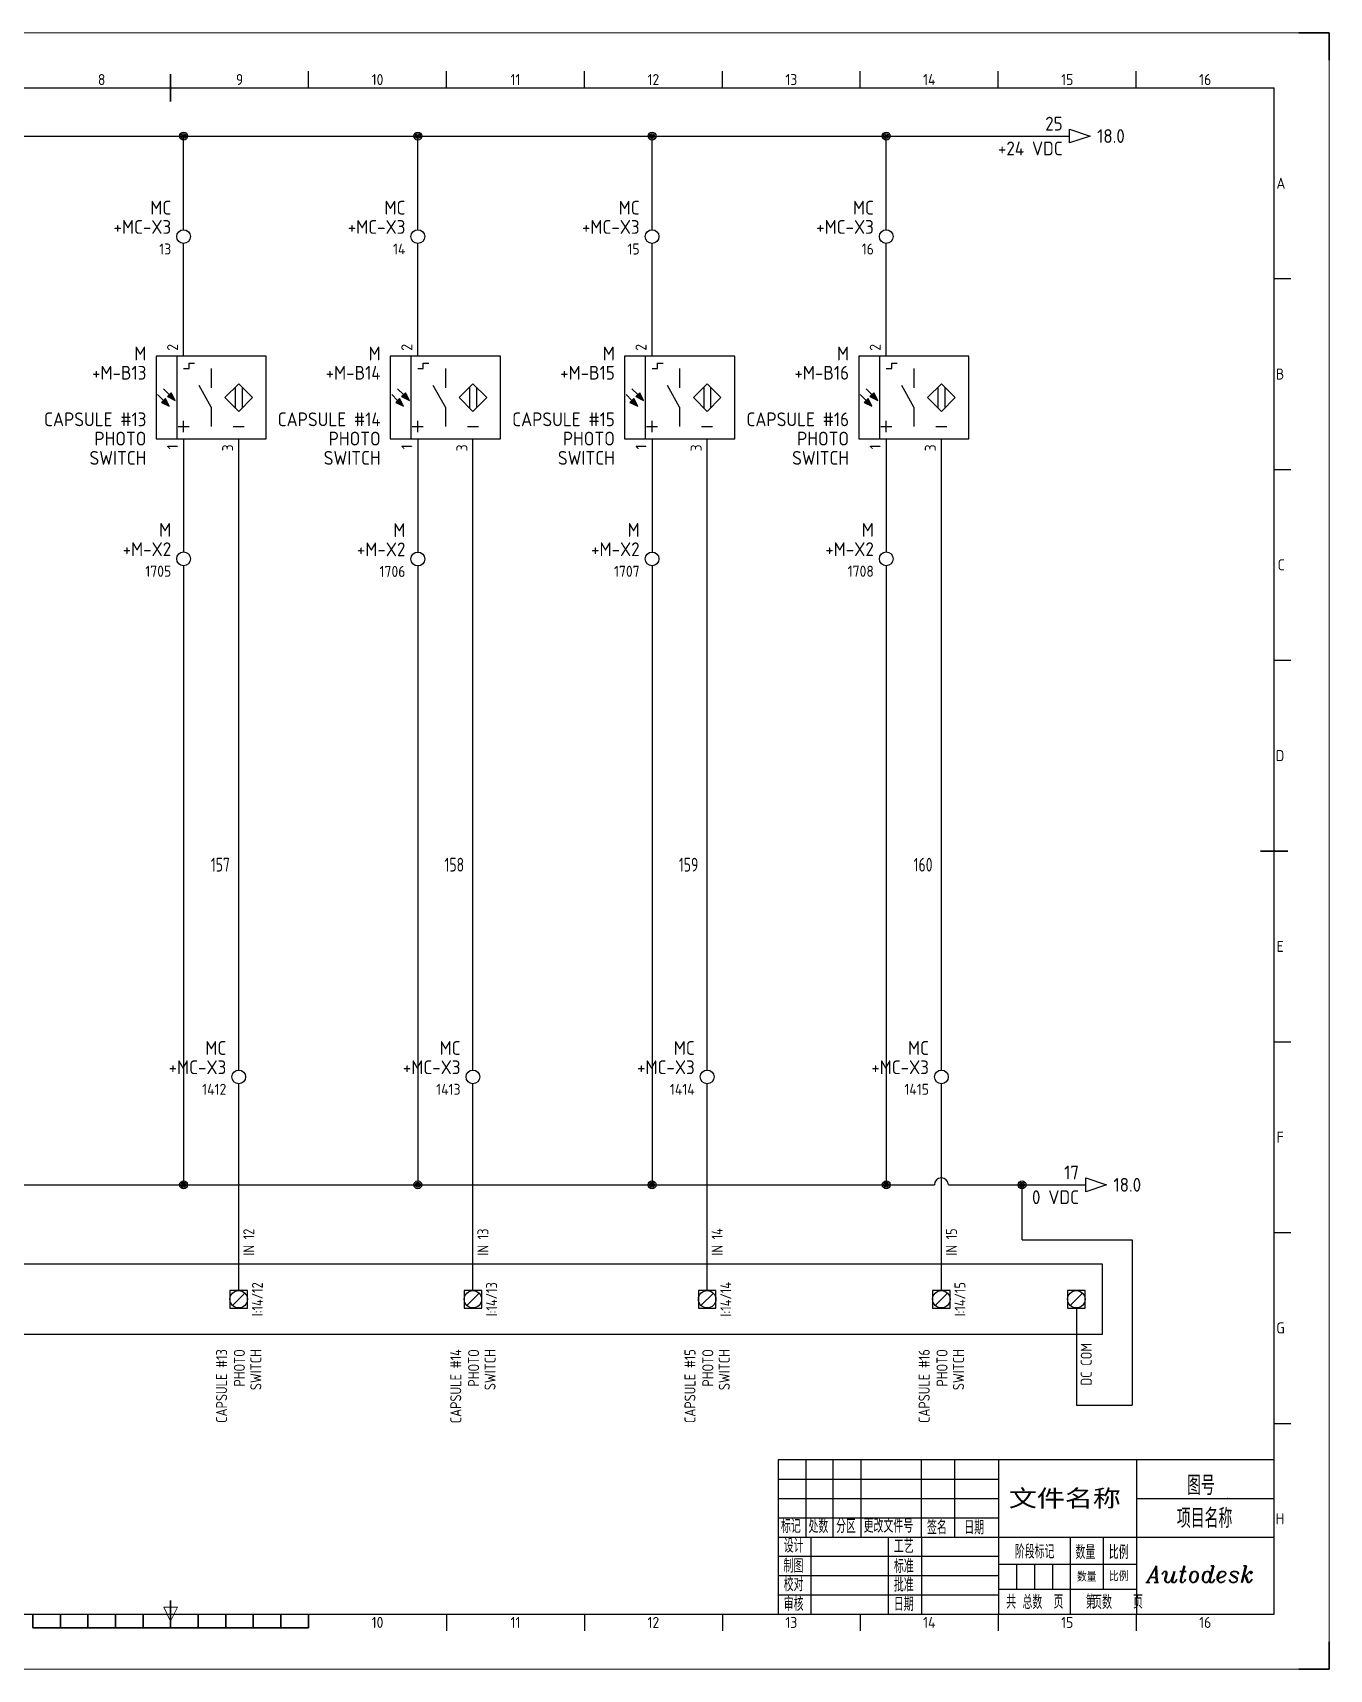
# Model space of a CAD drawing. Header units: millimetres. Extents: x 0 to 841, y 0 to 594.
# Drawn here: x 370 to 841, y 0 to 594 of the extents above; entities that cross this region are included whole.
import ezdxf
from ezdxf.enums import TextEntityAlignment as Align

# ---------------------------------------------------------------- set-up
doc = ezdxf.new("R2010")
doc.units = ezdxf.units.MM
doc.header["$LTSCALE"] = 12
for name, color, linetype in [('AE_BOR', 1, 'Continuous'), ('BLU_1.0mm^2', 5, 'Continuous'), ('DESC', 150, 'Continuous'), ('GRN_1.0mm^2', 3, 'Continuous'), ('GRY_0.5mm^2', 9, 'Continuous'), ('LOC', 8, 'Continuous'), ('SYMS', 7, 'Continuous'), ('TAGS', 150, 'Continuous'), ('TERMS', 123, 'Continuous'), ('WIRENO', 72, 'Continuous'), ('WIREREF', 52, 'Continuous'), ('XREF', 7, 'Continuous'), ('图框_外框线', 7, 'Continuous'), ('图框_标题栏属性', 1, 'Continuous'), ('图框_标题栏文字', 6, 'Continuous')]:
    doc.layers.add(name, color=color, linetype=linetype)
doc.styles.get("Standard").update_dxf_attribs({"font": 'txt.shx', "bigfont": 'gbcbig.shx'})
doc.styles.add('WD', font='romans.shx', dxfattribs={"bigfont": 'gbcbig.shx'})
doc.styles.add('WD_IEC', font='isocp2.shx', dxfattribs={"width": 0.9, "height": 4, "bigfont": 'gbcbig.shx'})
doc.styles.add('工程字', font='gbenor.shx', dxfattribs={"bigfont": 'gbcbig.shx'})

# ---------------------------------------------------------------- blocks, each defined once
blk = doc.blocks.new('gb_a1')
for p, q in [((20, 574), (821, 574)), ((821, 20), (821, 574)), ((20, 20), (821, 20))]:
    blk.add_line(p, q)
at = {"layer": 'AE_BOR', "color": 1, "lineweight": 15}
for p, q in [((0, 594), (841, 594)), ((841, 594), (841, 0)), ((420.5, 17.5), (418, 22.5)), ((418, 22.5), (423, 22.5)), ((423, 22.5), (420.5, 17.5)), ((841, 0), (0, 0))]:
    blk.add_line(p, q, dxfattribs=at)
at = {"layer": 'AE_BOR', "lineweight": 30}
for p, q in [((841, 594), (830, 594)), ((841, 584), (841, 594)), ((841, 0), (841, 10)), ((841, 0), (830, 0))]:
    blk.add_line(p, q, dxfattribs=at)
at = {"layer": 'AE_BOR', "color": 2, "lineweight": 30}
for p, q in [((420.5, 574), (420.5, 579)), ((420.5, 569), (420.5, 574)), ((816, 297), (826, 297)), ((420.5, 20), (420.5, 25)), ((370.5, 20), (370.5, 15)), ((380.5, 20), (380.5, 15)), ((390.5, 20), (390.5, 15)), ((400.5, 20), (400.5, 15)), ((410.5, 20), (410.5, 15)), ((420.5, 20), (420.5, 15)), ((430.5, 20), (430.5, 15)), ((440.5, 20), (440.5, 15)), ((450.5, 20), (450.5, 15)), ((460.5, 20), (460.5, 15)), ((470.5, 20), (470.5, 15)), ((370.5, 15), (470.5, 15))]:
    blk.add_line(p, q, dxfattribs=at)
at = {"layer": 'AE_BOR'}
for p, q in [((470.5625, 574), (470.5625, 580)), ((520.625, 574), (520.625, 580)), ((570.6875, 574), (570.6875, 580)), ((620.75, 574), (620.75, 580)), ((670.8125, 574), (670.8125, 580)), ((720.875, 574), (720.875, 580)), ((770.9375, 574), (770.9375, 580)), ((821, 504.75), (827, 504.75)), ((821, 435.5), (827, 435.5)), ((821, 366.25), (827, 366.25)), ((821, 227.75), (827, 227.75)), ((821, 158.5), (827, 158.5)), ((821, 89.25), (827, 89.25)), ((520.625, 20), (520.625, 14)), ((570.6875, 20), (570.6875, 14)), ((620.75, 20), (620.75, 14)), ((670.8125, 20), (670.8125, 14)), ((720.875, 20), (720.875, 14)), ((770.9375, 20), (770.9375, 14))]:
    blk.add_line(p, q, dxfattribs=at)
at = {"layer": 'AE_BOR', "style": 'WD_IEC'}
for s, p in [('8', (395.46875, 575)), ('9', (445.53125, 575)), ('10', (495.59375, 575)), ('11', (545.65625, 575)), ('12', (595.71875, 575)), ('13', (645.78125, 575)), ('14', (695.84375, 575)), ('15', (745.90625, 575)), ('16', (795.96875, 575)), ('10', (495.59375, 15)), ('11', (545.65625, 15)), ('12', (595.71875, 15)), ('13', (645.78125, 15)), ('14', (695.84375, 15)), ('15', (745.90625, 15)), ('16', (795.96875, 15))]:
    blk.add_text(s, height=4, dxfattribs=at).set_placement(p, align=Align.CENTER)
for s, p in [('A', (825.04762, 539.375)), ('B', (824.66667, 470.125)), ('C', (824.85714, 400.875)), ('D', (824.66667, 331.625)), ('E', (824.47619, 262.375)), ('F', (824.47619, 193.125)), ('G', (824.85714, 123.875)), ('H', (824.66667, 54.625))]:
    blk.add_text(s, height=4, dxfattribs=at).set_placement(p, align=Align.MIDDLE_RIGHT)
blk = doc.blocks.new('PLCIO_51B4$$1')
at = {"layer": 'SYMS', "ltscale": 25}
for p, q in [((653.53, 12.7), (-12.7, 12.7)), ((653.53, -12.7), (653.53, 12.7)), ((-12.7, -12.7), (653.53, -12.7))]:
    blk.add_line(p, q, dxfattribs=at)
at = {"layer": 'SYMS'}
for p, q in [((336.82, 3.18), (336.82, -3.18)), ((343.18, 3.18), (336.82, 3.18)), ((336.82, 3.18), (336.82, -3.18)), ((343.18, 3.18), (336.82, 3.18)), ((337.75, -2.25), (342.25, 2.25)), ((343.18, -3.18), (343.18, 3.18)), ((343.18, -3.18), (343.18, 3.18)), ((421.82, 3.18), (421.82, -3.18)), ((428.18, 3.18), (421.82, 3.18)), ((421.82, 3.18), (421.82, -3.18)), ((428.18, 3.18), (421.82, 3.18)), ((422.75, -2.25), (427.25, 2.25)), ((428.18, -3.18), (428.18, 3.18)), ((428.18, -3.18), (428.18, 3.18)), ((506.82, 3.18), (506.82, -3.18)), ((513.17, 3.18), (506.82, 3.18)), ((506.82, 3.18), (506.82, -3.18)), ((513.17, 3.18), (506.82, 3.18)), ((507.75, -2.25), (512.25, 2.25)), ((513.17, -3.18), (513.17, 3.18)), ((513.17, -3.18), (513.17, 3.18)), ((591.83, 3.18), (591.83, -3.18)), ((598.17, 3.18), (591.83, 3.18)), ((591.83, 3.18), (591.83, -3.18)), ((598.17, 3.18), (591.83, 3.18)), ((592.75, -2.25), (597.25, 2.25)), ((598.17, -3.18), (598.17, 3.18)), ((598.17, -3.18), (598.17, 3.18)), ((640.83, 3.18), (640.83, -3.18)), ((647.17, 3.18), (640.83, 3.18)), ((641.75, -2.25), (646.25, 2.25)), ((647.17, -3.18), (647.17, 3.18)), ((336.82, -3.18), (343.18, -3.18)), ((336.82, -3.18), (343.18, -3.18)), ((421.82, -3.18), (428.18, -3.18)), ((421.82, -3.18), (428.18, -3.18)), ((506.82, -3.18), (513.17, -3.18)), ((506.82, -3.18), (513.17, -3.18)), ((591.83, -3.18), (598.17, -3.18)), ((591.83, -3.18), (598.17, -3.18)), ((640.83, -3.18), (647.17, -3.18))]:
    blk.add_line(p, q, dxfattribs=at)
for centre in [(340, 0), (425, 0), (510, 0), (595, 0), (644, 0)]:
    blk.add_circle(centre, 3.17, dxfattribs=at)
at = {"ltscale": 25, "style": 'WD_IEC', "width": 0.8}
blk.add_attdef('LOC', text='', height=3.17, rotation=90, dxfattribs=at).set_placement((-33.34, 0), align=Align.CENTER)
at = {"ltscale": 25, "style": 'WD_IEC'}
blk.add_attdef('TAG_1', text='', height=3.17, rotation=90, dxfattribs=at).set_placement((-8.17, 0), align=Align.CENTER)
at = {"layer": 'SYMS', "style": 'WD_IEC', "width": 0.9}
for tag, p in [('TERMDESC09', (1.65, 15.88)), ('TERMDESC10', (86.65, 15.88)), ('TERMDESC11', (171.65, 15.88)), ('TERMDESC12', (256.65, 15.88)), ('TERMDESC13', (341.65, 15.88)), ('TERMDESC14', (426.65, 15.88)), ('TERMDESC15', (511.65, 15.88)), ('TERMDESC16', (596.65, 15.88))]:
    blk.add_attdef(tag, text='', height=3.17, rotation=90, dxfattribs=at).set_placement(p, align=Align.TOP_LEFT)
at = {"layer": 'SYMS', "style": 'WD_IEC'}
for tag, p in [('TAGA09', (4.76, 0)), ('TAGA10', (89.76, 0)), ('TAGA12', (259.76, 0)), ('TAGA13', (344.76, 0)), ('TAGA14', (429.76, 0)), ('TAGA15', (514.76, 0)), ('TAGA16', (599.76, 0)), ('TAGA11', (174.76, 0))]:
    blk.add_attdef(tag, text='', height=3.17, rotation=90, dxfattribs=at).set_placement(p, align=Align.TOP_CENTER)
at = {"layer": 'SYMS', "style": 'WD_IEC', "width": 0.9}
for tag, p in [('TERM09', (-4.76, 0)), ('TERM10', (80.24, 0)), ('TERM11', (165.24, 0)), ('TERM12', (250.24, 0)), ('TERM13', (335.24, 0)), ('TERM14', (420.24, 0)), ('TERM15', (505.24, 0)), ('TERM16', (590.24, 0)), ('TERM17', (639.24, 0))]:
    blk.add_attdef(tag, text='', height=3.17, rotation=90, dxfattribs=at).set_placement(p, align=Align.CENTER)
at = {"layer": 'SYMS', "style": 'WD_IEC', "flags": 1}
for tag, p in [('X2TERM09', (0, 3.18)), ('X2TERM10', (85, 3.18)), ('X2TERM11', (170, 3.18)), ('X2TERM12', (255, 3.18)), ('X2TERM13', (340, 3.18)), ('X2TERM14', (425, 3.18)), ('X2TERM15', (510, 3.18)), ('X2TERM16', (595, 3.18)), ('X8TERM17', (644, -3.18))]:
    blk.add_attdef(tag, text='', height=0.254, rotation=90, dxfattribs=at).set_placement(p, align=Align.RIGHT)
at = {"layer": 'SYMS', "style": 'WD_IEC', "width": 0.9}
blk.add_attdef('TERMDESC17', text='', height=3.17, rotation=90, dxfattribs=at).set_placement((645.59, -15.88), align=Align.TOP_RIGHT)
for tag, p in [('DESCA09', (-2.38, -29.37)), ('DESCB09', (1.59, -29.37)), ('DESCC09', (5.56, -29.37)), ('DESCD09', (9.52, -29.37)), ('DESCE09', (13.49, -29.37)), ('DESCA10', (82.62, -29.37)), ('DESCB10', (86.59, -29.37)), ('DESCC10', (90.56, -29.37)), ('DESCD10', (94.53, -29.37)), ('DESCE10', (98.49, -29.37)), ('DESCA12', (252.62, -29.37)), ('DESCB12', (256.59, -29.37)), ('DESCC12', (260.56, -29.37)), ('DESCD12', (264.53, -29.37)), ('DESCE12', (268.49, -29.37)), ('DESCA13', (337.62, -29.37)), ('DESCB13', (341.59, -29.37)), ('DESCC13', (345.56, -29.37)), ('DESCD13', (349.53, -29.37)), ('DESCE13', (353.49, -29.37)), ('DESCA14', (422.62, -29.37)), ('DESCB14', (426.59, -29.37)), ('DESCC14', (430.56, -29.37)), ('DESCD14', (434.53, -29.37)), ('DESCE14', (438.49, -29.37)), ('DESCA15', (507.62, -29.37)), ('DESCB15', (511.59, -29.37)), ('DESCC15', (515.56, -29.37)), ('DESCD15', (519.53, -29.37)), ('DESCE15', (523.49, -29.37)), ('DESCA16', (592.62, -29.37)), ('DESCB16', (596.59, -29.37)), ('DESCC16', (600.56, -29.37)), ('DESCD16', (604.53, -29.37)), ('DESCE16', (608.49, -29.37)), ('DESCA11', (167.62, -29.37)), ('DESCB11', (171.59, -29.37)), ('DESCC11', (175.56, -29.37)), ('DESCD11', (179.53, -29.37)), ('DESCE11', (183.49, -29.37))]:
    blk.add_attdef(tag, text='', height=3.17, rotation=90, dxfattribs=at).set_placement(p, align=Align.RIGHT)
blk = doc.blocks.new('HA1S1')
blk.add_lwpolyline([(0, 1.25), (3.75, 0), (0, -1.25)], close=True)
at = {"style": 'WD_IEC'}
for tag, height, flags, p in [('WIRENO', 2.5, 8, (-1.25, 1)), ('SIGCODE', 1, 1, (5, 1.8))]:
    blk.add_attdef(tag, text='', height=height, dxfattribs=dict(at, flags=flags)).set_placement(p, align=Align.RIGHT)
at = {"style": 'WD_IEC', "flags": 1}
blk.add_attdef('X4TERM01', (0, 0), '', height=0.32, dxfattribs=at)
at = {"style": 'WD_IEC'}
blk.add_attdef('XREF', text='', height=2.5, dxfattribs=at).set_placement((5, 0), align=Align.MIDDLE_LEFT)
blk.add_attdef('DESC1', text='', height=2.5, dxfattribs=at).set_placement((-1.25, -1), align=Align.TOP_RIGHT)
blk = doc.blocks.new('VPX11PE3R')
for p, q in [((-1.25, 7.5), (-1.25, -7.5)), ((1, 5.25), (1, 6.25)), ((1, 6.25), (2, 6.25)), ((0, 5.25), (1, 5.25)), ((5, 5.25), (5, 1.75)), ((-3.66, -0.53), (-4.72, 0.53)), ((-2.59, 0.53), (-3.66, 1.59)), ((-2.24, 0.88), (-2.95, 0.18)), ((-2.95, 0.18), (-1.53, -0.53)), ((-1.53, -0.53), (-2.24, 0.88)), ((5, -1.75), (2.81, 2.19)), ((9.38, 1.87), (9.38, -1.88)), ((10.62, 1.87), (10.62, -1.88)), ((-3.3, -0.18), (-4.01, -0.88)), ((-4.01, -0.88), (-2.59, -1.59)), ((-2.59, -1.59), (-3.3, -0.18)), ((5, -1.75), (5, -5.25)), ((-1, -5.25), (1, -5.25)), ((0, -6.25), (0, -4.25)), ((9, -5.25), (11, -5.25))]:
    blk.add_line(p, q)
for points in [[(-5, -7.5), (15, -7.5), (15, 7.5), (-5, 7.5)], [(10, 2.5), (12.5, 0), (10, -2.5), (7.5, 0)]]:
    blk.add_lwpolyline(points, close=True)
for points in [[(-2.24, 0.88), (-2.95, 0.18), (-1.53, -0.53)], [(-3.3, -0.18), (-4.01, -0.88), (-2.59, -1.59)]]:
    blk.add_solid(points)
at = {"style": 'WD_IEC'}
blk.add_attdef('TERM02', (-1, 8.5), '', height=2, rotation=90, dxfattribs=at)
for tag, p in [('INST', (-6.75, 10.25)), ('LOC', (-6.75, 6.75)), ('TAG1', (-6.75, 3.25)), ('DESC1', (-6.75, -5.2)), ('DESC2', (-6.75, -8.7)), ('DESC3', (-6.75, -12.2))]:
    blk.add_attdef(tag, text='', height=2.5, dxfattribs=at).set_placement(p, align=Align.RIGHT)
at = {"style": 'WD_IEC', "flags": 1}
for tag, p, height in [('X2TERM02', (0, 7.5), 0.32), ('MFG', (17.75, 6.5), 1.5), ('CAT', (17.75, 4), 1.5), ('ASSYCODE', (16, -4), 1), ('FAMILY', (16, -5.5), 1), ('X8TERM01', (0, -7.5), 0.32), ('X8TERM03', (10, -7.5), 0.32), ('CATDESC', (16, -7), 1)]:
    blk.add_attdef(tag, p, '', height=height, dxfattribs=at)
at = {"lineweight": 15, "style": 'WD_IEC'}
blk.add_attdef('XREF', text='', height=2.5, dxfattribs=at).set_placement((-6.75, -1.35), align=Align.RIGHT)
at = {"style": 'WD_IEC'}
for tag, p in [('TERM01', (-1, -8.5)), ('TERM03', (9, -8.5))]:
    blk.add_attdef(tag, text='', height=2, rotation=90, dxfattribs=at).set_placement(p, align=Align.RIGHT)
blk = doc.blocks.new('VT0002')
blk.add_circle((0, 0), 1.25)
at = {"style": 'WD_IEC'}
for tag, p in [('INST', (-2.25, 7.5)), ('LOC', (-2.25, 4))]:
    blk.add_attdef(tag, text='', height=2.5, dxfattribs=at).set_placement(p, align=Align.RIGHT)
at = {"style": 'WD_IEC', "flags": 1}
for tag, p, height in [('ASSYCODE', (2.75, 10.75), 1), ('CATDESC', (2.75, 9.25), 1), ('MFG', (2.75, 7.25), 1.5), ('CAT', (2.75, 4.75), 1.5), ('X4TERM01', (-1.25, 0), 0.32), ('X4PIN01', (-1.25, 1), 0.4), ('X4TERMDESC01', (-1.25, 0.5), 0.4), ('X2TERM01', (0, 1.25), 0.32), ('X2PIN01', (0, 2.25), 0.4), ('X2TERMDESC01', (0, 1.75), 0.4), ('X8PIN01', (0, -0.25), 0.4), ('X1TERM01', (1.25, 0), 0.32), ('X1PIN01', (1.25, 1), 0.4), ('X1TERMDESC01', (1.25, 0.5), 0.4), ('X8TERM01', (0, -1.25), 0.32), ('X8TERMDESC01', (0, -0.75), 0.4), ('STRIPSEQ', (0, -3), 0.4), ('LINKTERM', (0, -2), 0.4)]:
    blk.add_attdef(tag, p, '', height=height, dxfattribs=at)
at = {"style": 'WD_IEC', "flags": 8}
for tag, height, p in [('TAGSTRIP', 2.5, (-2.25, 0.5)), ('TERM01', 2, (-2.25, -3.25))]:
    blk.add_attdef(tag, text='', height=height, dxfattribs=at).set_placement(p, align=Align.RIGHT)
blk = doc.blocks.new('WD_WNV')
at = {"linetype": 'Continuous', "style": 'WD_IEC', "width": 0.8}
blk.add_attdef('WIRENO', text='', height=2.5, dxfattribs=at).set_placement((-1.6, 0), align=Align.MIDDLE_RIGHT)
at = {"style": 'WD_IEC', "flags": 1}
for tag, p in [('W08USER', (-1, 0.375)), ('W04USER', (-1, 0.875)), ('W05USER', (-1, 0.75)), ('W09USER', (-1, 0.25)), ('W03USER', (-1, 1)), ('W06USER', (-1, 0.625)), ('W07USER', (-1, 0.5)), ('W02USER', (-1, 1.125)), ('W01USER', (-1, 1.25)), ('W10USER', (-1, 0.125))]:
    blk.add_attdef(tag, text='', height=0.08, dxfattribs=at).set_placement(p, align=Align.CENTER)
blk = doc.blocks.new('CorpLogoBlock')
at = {"insert": (-46.09, 17.54), "char_height": 6, "width": 37.2055, "attachment_point": 1, "style": '工程字'}
blk.add_mtext('{\\Fitalic|c0;Autodesk}', dxfattribs=at)
blk = doc.blocks.new('GB_TitleBlock')
at = {"lineweight": -3}
for p, q in [((-50, 42), (0, 42)), ((-50, 28), (0, 28))]:
    blk.add_line(p, q, dxfattribs=at)
blk.add_point((-16.99, 42), dxfattribs=at)
at = {"layer": '图框_外框线'}
for p, q in [((-170, 56), (-170, 28)), ((-160, 28), (-160, 56)), ((-150, 56), (-150, 28)), ((-128, 28), (-128, 56)), ((-116, 56), (-116, 28)), ((-100, 56), (-100, 0)), ((-50, 56), (-50, 0)), ((-180, 49), (-100, 49)), ((-180, 42), (-100, 42)), ((-180, 35), (-100, 35)), ((-180, 28), (-50, 28)), ((-168, 0), (-168, 28)), ((-140, 0), (-140, 28)), ((-128, 28), (-128, 0)), ((-74, 28), (-74, 0)), ((-62, 28), (-62, 9)), ((-180, 21), (-100, 21)), ((-50, 18), (-100, 18)), ((-93.5, 18), (-93.5, 9)), ((-87, 18), (-87, 9)), ((-80.5, 18), (-80.5, 9)), ((-180, 14), (-100, 14)), ((-180, 7), (-100, 7)), ((-50, 9), (-100, 9))]:
    blk.add_line(p, q, dxfattribs=at)
blk.add_lwpolyline([(0, 56), (-180, 56), (-180, 0), (0, 0), (0, 56)], dxfattribs=at)
at = {"style": 'WD', "flags": 1}
blk.add_attdef('WD_TB', (-168.38, 50.46), '', height=2, dxfattribs=at)
at = {"layer": '图框_标题栏属性', "style": '工程字'}
for tag, p in [('REV3', (-179.58, 50.91)), ('REV2', (-179.43, 43.49)), ('REV1', (-179.43, 36.77))]:
    blk.add_attdef(tag, p, '', height=3, dxfattribs=at)
for tag, height, width, p, p2 in [('REV3DET', 3, 13.288798, (-148.76, 50.77), (-130.49, 50.77)), ('BY3', 3, 6.930672, (-126.95, 50.77), (-117.42, 50.77)), ('RD3', 3, 9.096075, (-114.66, 50.77), (-102.16, 50.77)), ('REV2DET', 3, 1.39216, (-148.76, 43.77), (-130.49, 43.77)), ('BY2', 3, 6.930672, (-126.95, 43.77), (-117.42, 43.77)), ('RD2', 3, 9.096075, (-114.66, 43.77), (-102.16, 43.77)), ('文件名称', 7, 2.04191, (-96.3, 38.33), (-55.63, 38.33)), ('REV1DET', 3, 13.288798, (-148.76, 36.77), (-130.49, 36.77)), ('BY1', 3, 6.930672, (-126.95, 36.77), (-117.42, 36.77)), ('RD1', 3, 9.096075, (-114.66, 36.77), (-102.16, 36.77))]:
    blk.add_attdef(tag, text='', height=height, dxfattribs=dict(at, width=width)).set_placement(p, p2, align=Align.FIT)
for tag, p in [('图号', (-26.57, 46.93)), ('项目名称', (-25.25, 35.16))]:
    blk.add_attdef(tag, text='', height=7, dxfattribs=at).set_placement(p, align=Align.MIDDLE)
at = {"layer": '图框_标题栏属性', "lineweight": -3}
for tag, p in [('设计', (-163.59, 22.3)), ('工艺', (-123.59, 22.3)), ('制图', (-163.59, 15.3)), ('标准', (-123.59, 15.3)), ('校对', (-163.59, 8.3)), ('批准', (-123.59, 8.3)), ('审核', (-163.59, 1.3)), ('日期', (-123.59, 1.3))]:
    blk.add_attdef(tag, p, '', height=5, dxfattribs=at)
at = {"layer": '图框_标题栏属性', "style": '工程字'}
for tag, height, p in [('数量', 3.5, (-68.02, 13.58)), ('比例', 3.5, (-56.4, 13.74)), ('总数', 5, (-87.74, 4.36)), ('页数', 5, (-62.45, 4.36))]:
    blk.add_attdef(tag, text='', height=height, dxfattribs=at).set_placement(p, align=Align.MIDDLE_CENTER)
at = {"layer": '图框_标题栏文字', "style": '工程字'}
for s, p in [('标记', (-179, 29.44)), ('处数', (-169, 29.44)), ('分区', (-159, 29.44)), ('更改文件号', (-149, 29.59)), ('签名', (-126, 29)), ('日期', (-112.47, 28.98)), ('设计', (-177.99, 22.35)), ('工艺', (-138.02, 22.15)), ('阶段标记', (-94.11, 20.2)), ('数量', (-72.11, 20)), ('比例', (-60, 20)), ('制图', (-178.04, 15.02)), ('标准', (-137.99, 14.92)), ('校对', (-177.99, 8.33)), ('批准', (-138.02, 8.15)), ('审核', (-177.99, 1.15)), ('日期', (-138.02, 1.15)), ('共     页   第     页', (-97.24, 2))]:
    blk.add_text(s, height=5, dxfattribs=at).set_placement(p)
blk = doc.blocks.new('wddot')
for radius in [0.72, 0.449, 0.223]:
    blk.add_circle((0, 0), radius)

msp = doc.modelspace()

# ---------------------------------------------------------------- linework, layer by layer
at = {"layer": 'BLU_1.0mm^2', "ltscale": 4}
for p, q in [((67.38, 556.5), (746.75, 556.5)), ((425.22, 522.5), (425.22, 556.5)), ((510.22, 522.5), (510.22, 556.5)), ((595.22, 522.5), (595.22, 556.5)), ((680.22, 522.5), (680.22, 556.5)), ((425.22, 476.58), (425.22, 517.5)), ((510.22, 476.58), (510.22, 517.5)), ((595.22, 476.58), (595.22, 517.5)), ((680.22, 476.58), (680.22, 517.5)), ((425.22, 446.58), (425.22, 405.55)), ((510.22, 446.58), (510.22, 405.48)), ((595.22, 446.58), (595.22, 405.52)), ((680.22, 446.58), (680.22, 405.55))]:
    msp.add_line(p, q, dxfattribs=at)
at = {"layer": 'BLU_1.0mm^2'}
for p, q in [((445.22, 217.5), (445.22, 446.58)), ((530.22, 217.5), (530.22, 446.58)), ((615.22, 217.5), (615.22, 446.58)), ((700.22, 217.5), (700.22, 446.58))]:
    msp.add_line(p, q, dxfattribs=at)
at = {"layer": 'GRN_1.0mm^2', "ltscale": 4}
for p, q in [((425.22, 400.55), (425.22, 175.84)), ((595.22, 400.52), (595.22, 175.84)), ((680.22, 400.55), (680.22, 175.84)), ((68.43, 175.84), (697.68, 175.84)), ((702.76, 175.84), (752.68, 175.84)), ((729.5, 155.84), (729.5, 175.84)), ((729.5, 155.84), (769.5, 155.84)), ((769.5, 155.84), (769.5, 95.84)), ((749.22, 131.12), (749.22, 95.84)), ((749.22, 95.84), (769.5, 95.84))]:
    msp.add_line(p, q, dxfattribs=at)
at = {"layer": 'GRN_1.0mm^2'}
msp.add_line((510.22, 400.48), (510.22, 175.84), dxfattribs=at)
at = {"layer": 'GRN_1.0mm^2', "ltscale": 4}
msp.add_arc((700.22, 175.84), 2.54, 0, 180, dxfattribs=at)
at = {"layer": 'GRY_0.5mm^2'}
for p, q in [((445.22, 137.47), (445.22, 212.5)), ((530.22, 137.47), (530.22, 212.5)), ((615.22, 137.47), (615.22, 212.5)), ((700.22, 137.47), (700.22, 212.5))]:
    msp.add_line(p, q, dxfattribs=at)

# ---------------------------------------------------------------- block references
for name, p in [('gb_a1', (0, 0)), ('CorpLogoBlock', (821, 20))]:
    msp.add_blockref(name, p)
ref = msp.add_blockref('GB_TitleBlock', (821, 20))
ref.add_attrib('页数', '页数', dxfattribs={"layer": '图框_标题栏属性', "height": 5, "style": '工程字'}).set_placement((758.55, 24.36), align=Align.MIDDLE_CENTER)
ref.add_attrib('总数', '总数', dxfattribs={"layer": '图框_标题栏属性', "height": 5, "style": '工程字'}).set_placement((733.26, 24.36), align=Align.MIDDLE_CENTER)
ref.add_attrib('比例', '比例', dxfattribs={"layer": '图框_标题栏属性', "height": 3.5, "style": '工程字'}).set_placement((764.6, 33.74), align=Align.MIDDLE_CENTER)
ref.add_attrib('数量', '数量', dxfattribs={"layer": '图框_标题栏属性', "height": 3.5, "style": '工程字'}).set_placement((752.98, 33.58), align=Align.MIDDLE_CENTER)
ref.add_attrib('项目名称', '项目名称', dxfattribs={"layer": '图框_标题栏属性', "height": 7, "style": '工程字'}).set_placement((795.75, 55.16), align=Align.MIDDLE)
ref.add_attrib('图号', '图号', dxfattribs={"layer": '图框_标题栏属性', "height": 7, "style": '工程字'}).set_placement((794.43, 66.93), align=Align.MIDDLE)
ref.add_attrib('文件名称', '文件名称', dxfattribs={"layer": '图框_标题栏属性', "height": 7, "style": '工程字', "width": 2.04191}).set_placement((724.7, 58.33), (765.37, 58.33), align=Align.FIT)
at = {"layer": 'SYMS', "ltscale": 4}
ref = msp.add_blockref('HA1S1', (746.75, 556.5), dxfattribs=dict(at, xscale=2, yscale=2, zscale=2))
ref.add_attrib('WIRENO', '25', dxfattribs={"layer": 'WIREREF', "height": 5, "style": 'WD_IEC', "flags": 8}).set_placement((744.25, 558.5), align=Align.RIGHT)
ref.add_attrib('DESC1', '+24 VDC', dxfattribs={"layer": 'DESC', "height": 5, "style": 'WD_IEC'}).set_placement((744.25, 554.5), align=Align.TOP_RIGHT)
ref.add_attrib('XREF', '18.0', dxfattribs={"layer": 'XREF', "height": 5, "style": 'WD_IEC'}).set_placement((756.75, 556.5), align=Align.MIDDLE_LEFT)
at = {"layer": 'SYMS', "xscale": 2, "yscale": 2, "zscale": 2}
for p in [(425.22, 556.5), (510.22, 556.5), (595.22, 556.5), (680.22, 556.5), (425.22, 175.84), (510.22, 175.84), (595.22, 175.84), (680.22, 175.84), (729.5, 175.84)]:
    msp.add_blockref('wddot', p, dxfattribs=at)
at = {"layer": 'SYMS'}
ref = msp.add_blockref('VT0002', (425.22, 520), dxfattribs=dict(at, xscale=2, yscale=2, zscale=2))
ref.add_attrib('TAGSTRIP', '+MC-X3', dxfattribs={"layer": 'TAGS', "height": 5, "style": 'WD_IEC', "flags": 8}).set_placement((420.72, 521), align=Align.RIGHT)
ref.add_attrib('LOC', 'MC', dxfattribs={"layer": 'LOC', "height": 5, "style": 'WD_IEC'}).set_placement((420.72, 528), align=Align.RIGHT)
ref.add_attrib('TERM01', '13', dxfattribs={"layer": 'TERMS', "height": 4, "style": 'WD_IEC', "flags": 8}).set_placement((420.72, 513.5), align=Align.RIGHT)
ref = msp.add_blockref('VT0002', (510.22, 520), dxfattribs=dict(at, xscale=2, yscale=2, zscale=2))
ref.add_attrib('TAGSTRIP', '+MC-X3', dxfattribs={"layer": 'TAGS', "height": 5, "style": 'WD_IEC', "flags": 8}).set_placement((505.72, 521), align=Align.RIGHT)
ref.add_attrib('LOC', 'MC', dxfattribs={"layer": 'LOC', "height": 5, "style": 'WD_IEC'}).set_placement((505.72, 528), align=Align.RIGHT)
ref.add_attrib('TERM01', '14', dxfattribs={"layer": 'TERMS', "height": 4, "style": 'WD_IEC', "flags": 8}).set_placement((505.72, 513.5), align=Align.RIGHT)
ref = msp.add_blockref('VT0002', (595.22, 520), dxfattribs=dict(at, xscale=2, yscale=2, zscale=2))
ref.add_attrib('TAGSTRIP', '+MC-X3', dxfattribs={"layer": 'TAGS', "height": 5, "style": 'WD_IEC', "flags": 8}).set_placement((590.72, 521), align=Align.RIGHT)
ref.add_attrib('LOC', 'MC', dxfattribs={"layer": 'LOC', "height": 5, "style": 'WD_IEC'}).set_placement((590.72, 528), align=Align.RIGHT)
ref.add_attrib('TERM01', '15', dxfattribs={"layer": 'TERMS', "height": 4, "style": 'WD_IEC', "flags": 8}).set_placement((590.72, 513.5), align=Align.RIGHT)
ref = msp.add_blockref('VT0002', (680.22, 520), dxfattribs=dict(at, xscale=2, yscale=2, zscale=2))
ref.add_attrib('TAGSTRIP', '+MC-X3', dxfattribs={"layer": 'TAGS', "height": 5, "style": 'WD_IEC', "flags": 8}).set_placement((675.72, 521), align=Align.RIGHT)
ref.add_attrib('LOC', 'MC', dxfattribs={"layer": 'LOC', "height": 5, "style": 'WD_IEC'}).set_placement((675.72, 528), align=Align.RIGHT)
ref.add_attrib('TERM01', '16', dxfattribs={"layer": 'TERMS', "height": 4, "style": 'WD_IEC', "flags": 8}).set_placement((675.72, 513.5), align=Align.RIGHT)
at = {"layer": 'SYMS', "ltscale": 4}
ref = msp.add_blockref('VPX11PE3R', (425.22, 461.58), dxfattribs=dict(at, xscale=2, yscale=2, zscale=2))
ref.add_attrib('TAG1', '+M-B13', dxfattribs={"layer": 'TAGS', "height": 5, "style": 'WD_IEC'}).set_placement((411.72, 468.08), align=Align.RIGHT)
ref.add_attrib('LOC', 'M', dxfattribs={"layer": 'LOC', "height": 5, "style": 'WD_IEC'}).set_placement((411.72, 475.08), align=Align.RIGHT)
ref.add_attrib('DESC1', 'CAPSULE #13', dxfattribs={"layer": 'DESC', "height": 5, "style": 'WD_IEC'}).set_placement((411.72, 451.18), align=Align.RIGHT)
ref.add_attrib('DESC2', 'PHOTO', dxfattribs={"layer": 'DESC', "height": 5, "style": 'WD_IEC'}).set_placement((411.72, 444.18), align=Align.RIGHT)
ref.add_attrib('DESC3', 'SWITCH', dxfattribs={"layer": 'DESC', "height": 5, "style": 'WD_IEC'}).set_placement((411.72, 437.18), align=Align.RIGHT)
ref.add_attrib('TERM01', '1', dxfattribs={"layer": 'TERMS', "height": 4, "rotation": 90, "style": 'WD_IEC'}).set_placement((423.22, 444.58), align=Align.RIGHT)
ref.add_attrib('TERM02', '2', (423.22, 478.58), dxfattribs={"layer": 'TERMS', "height": 4, "rotation": 90, "style": 'WD_IEC'})
ref.add_attrib('TERM03', '3', dxfattribs={"layer": 'TERMS', "height": 4, "rotation": 90, "style": 'WD_IEC'}).set_placement((443.22, 444.58), align=Align.RIGHT)
ref = msp.add_blockref('VPX11PE3R', (510.22, 461.58), dxfattribs=dict(at, xscale=2, yscale=2, zscale=2))
ref.add_attrib('TAG1', '+M-B14', dxfattribs={"layer": 'TAGS', "height": 5, "style": 'WD_IEC'}).set_placement((496.72, 468.08), align=Align.RIGHT)
ref.add_attrib('LOC', 'M', dxfattribs={"layer": 'LOC', "height": 5, "style": 'WD_IEC'}).set_placement((496.72, 475.08), align=Align.RIGHT)
ref.add_attrib('DESC1', 'CAPSULE #14', dxfattribs={"layer": 'DESC', "height": 5, "style": 'WD_IEC'}).set_placement((496.72, 451.18), align=Align.RIGHT)
ref.add_attrib('DESC2', 'PHOTO', dxfattribs={"layer": 'DESC', "height": 5, "style": 'WD_IEC'}).set_placement((496.72, 444.18), align=Align.RIGHT)
ref.add_attrib('DESC3', 'SWITCH', dxfattribs={"layer": 'DESC', "height": 5, "style": 'WD_IEC'}).set_placement((496.72, 437.18), align=Align.RIGHT)
ref.add_attrib('TERM01', '1', dxfattribs={"layer": 'TERMS', "height": 4, "rotation": 90, "style": 'WD_IEC'}).set_placement((508.22, 444.58), align=Align.RIGHT)
ref.add_attrib('TERM02', '2', (508.22, 478.58), dxfattribs={"layer": 'TERMS', "height": 4, "rotation": 90, "style": 'WD_IEC'})
ref.add_attrib('TERM03', '3', dxfattribs={"layer": 'TERMS', "height": 4, "rotation": 90, "style": 'WD_IEC'}).set_placement((528.22, 444.58), align=Align.RIGHT)
ref = msp.add_blockref('VPX11PE3R', (595.22, 461.58), dxfattribs=dict(at, xscale=2, yscale=2, zscale=2))
ref.add_attrib('TAG1', '+M-B15', dxfattribs={"layer": 'TAGS', "height": 5, "style": 'WD_IEC'}).set_placement((581.72, 468.08), align=Align.RIGHT)
ref.add_attrib('LOC', 'M', dxfattribs={"layer": 'LOC', "height": 5, "style": 'WD_IEC'}).set_placement((581.72, 475.08), align=Align.RIGHT)
ref.add_attrib('DESC1', 'CAPSULE #15', dxfattribs={"layer": 'DESC', "height": 5, "style": 'WD_IEC'}).set_placement((581.72, 451.18), align=Align.RIGHT)
ref.add_attrib('DESC2', 'PHOTO', dxfattribs={"layer": 'DESC', "height": 5, "style": 'WD_IEC'}).set_placement((581.72, 444.18), align=Align.RIGHT)
ref.add_attrib('DESC3', 'SWITCH', dxfattribs={"layer": 'DESC', "height": 5, "style": 'WD_IEC'}).set_placement((581.72, 437.18), align=Align.RIGHT)
ref.add_attrib('TERM01', '1', dxfattribs={"layer": 'TERMS', "height": 4, "rotation": 90, "style": 'WD_IEC'}).set_placement((593.22, 444.58), align=Align.RIGHT)
ref.add_attrib('TERM02', '2', (593.22, 478.58), dxfattribs={"layer": 'TERMS', "height": 4, "rotation": 90, "style": 'WD_IEC'})
ref.add_attrib('TERM03', '3', dxfattribs={"layer": 'TERMS', "height": 4, "rotation": 90, "style": 'WD_IEC'}).set_placement((613.22, 444.58), align=Align.RIGHT)
ref = msp.add_blockref('VPX11PE3R', (680.22, 461.58), dxfattribs=dict(at, xscale=2, yscale=2, zscale=2))
ref.add_attrib('TAG1', '+M-B16', dxfattribs={"layer": 'TAGS', "height": 5, "style": 'WD_IEC'}).set_placement((666.72, 468.08), align=Align.RIGHT)
ref.add_attrib('LOC', 'M', dxfattribs={"layer": 'LOC', "height": 5, "style": 'WD_IEC'}).set_placement((666.72, 475.08), align=Align.RIGHT)
ref.add_attrib('DESC1', 'CAPSULE #16', dxfattribs={"layer": 'DESC', "height": 5, "style": 'WD_IEC'}).set_placement((666.72, 451.18), align=Align.RIGHT)
ref.add_attrib('DESC2', 'PHOTO', dxfattribs={"layer": 'DESC', "height": 5, "style": 'WD_IEC'}).set_placement((666.72, 444.18), align=Align.RIGHT)
ref.add_attrib('DESC3', 'SWITCH', dxfattribs={"layer": 'DESC', "height": 5, "style": 'WD_IEC'}).set_placement((666.72, 437.18), align=Align.RIGHT)
ref.add_attrib('TERM01', '1', dxfattribs={"layer": 'TERMS', "height": 4, "rotation": 90, "style": 'WD_IEC'}).set_placement((678.22, 444.58), align=Align.RIGHT)
ref.add_attrib('TERM02', '2', (678.22, 478.58), dxfattribs={"layer": 'TERMS', "height": 4, "rotation": 90, "style": 'WD_IEC'})
ref.add_attrib('TERM03', '3', dxfattribs={"layer": 'TERMS', "height": 4, "rotation": 90, "style": 'WD_IEC'}).set_placement((698.22, 444.58), align=Align.RIGHT)
ref = msp.add_blockref('VT0002', (425.22, 403.05), dxfattribs=dict(at, xscale=2, yscale=2, zscale=2))
ref.add_attrib('TAGSTRIP', '+M-X2', dxfattribs={"layer": 'TAGS', "height": 5, "style": 'WD_IEC', "flags": 8}).set_placement((420.72, 404.05), align=Align.RIGHT)
ref.add_attrib('LOC', 'M', dxfattribs={"layer": 'LOC', "height": 5, "style": 'WD_IEC'}).set_placement((420.72, 411.05), align=Align.RIGHT)
ref.add_attrib('TERM01', '1705', dxfattribs={"layer": 'TERMS', "height": 4, "style": 'WD_IEC', "flags": 8}).set_placement((420.72, 396.55), align=Align.RIGHT)
ref = msp.add_blockref('VT0002', (510.22, 402.98), dxfattribs=dict(at, xscale=2, yscale=2, zscale=2))
ref.add_attrib('TAGSTRIP', '+M-X2', dxfattribs={"layer": 'TAGS', "height": 5, "style": 'WD_IEC', "flags": 8}).set_placement((505.72, 403.98), align=Align.RIGHT)
ref.add_attrib('LOC', 'M', dxfattribs={"layer": 'LOC', "height": 5, "style": 'WD_IEC'}).set_placement((505.72, 410.98), align=Align.RIGHT)
ref.add_attrib('TERM01', '1706', dxfattribs={"layer": 'TERMS', "height": 4, "style": 'WD_IEC', "flags": 8}).set_placement((505.72, 396.48), align=Align.RIGHT)
ref = msp.add_blockref('VT0002', (595.22, 403.02), dxfattribs=dict(at, xscale=2, yscale=2, zscale=2))
ref.add_attrib('TAGSTRIP', '+M-X2', dxfattribs={"layer": 'TAGS', "height": 5, "style": 'WD_IEC', "flags": 8}).set_placement((590.72, 404.02), align=Align.RIGHT)
ref.add_attrib('LOC', 'M', dxfattribs={"layer": 'LOC', "height": 5, "style": 'WD_IEC'}).set_placement((590.72, 411.02), align=Align.RIGHT)
ref.add_attrib('TERM01', '1707', dxfattribs={"layer": 'TERMS', "height": 4, "style": 'WD_IEC', "flags": 8}).set_placement((590.72, 396.52), align=Align.RIGHT)
ref = msp.add_blockref('VT0002', (680.22, 403.05), dxfattribs=dict(at, xscale=2, yscale=2, zscale=2))
ref.add_attrib('TAGSTRIP', '+M-X2', dxfattribs={"layer": 'TAGS', "height": 5, "style": 'WD_IEC', "flags": 8}).set_placement((675.72, 404.05), align=Align.RIGHT)
ref.add_attrib('LOC', 'M', dxfattribs={"layer": 'LOC', "height": 5, "style": 'WD_IEC'}).set_placement((675.72, 411.05), align=Align.RIGHT)
ref.add_attrib('TERM01', '1708', dxfattribs={"layer": 'TERMS', "height": 4, "style": 'WD_IEC', "flags": 8}).set_placement((675.72, 396.55), align=Align.RIGHT)
at = {"layer": 'SYMS'}
ref = msp.add_blockref('VT0002', (445.22, 215), dxfattribs=dict(at, xscale=2, yscale=2, zscale=2))
ref.add_attrib('TAGSTRIP', '+MC-X3', dxfattribs={"layer": 'TAGS', "height": 5, "style": 'WD_IEC', "flags": 8}).set_placement((440.72, 216), align=Align.RIGHT)
ref.add_attrib('LOC', 'MC', dxfattribs={"layer": 'LOC', "height": 5, "style": 'WD_IEC'}).set_placement((440.72, 223), align=Align.RIGHT)
ref.add_attrib('TERM01', '1412', dxfattribs={"layer": 'TERMS', "height": 4, "style": 'WD_IEC', "flags": 8}).set_placement((440.72, 208.5), align=Align.RIGHT)
ref = msp.add_blockref('VT0002', (530.22, 215), dxfattribs=dict(at, xscale=2, yscale=2, zscale=2))
ref.add_attrib('TAGSTRIP', '+MC-X3', dxfattribs={"layer": 'TAGS', "height": 5, "style": 'WD_IEC', "flags": 8}).set_placement((525.72, 216), align=Align.RIGHT)
ref.add_attrib('LOC', 'MC', dxfattribs={"layer": 'LOC', "height": 5, "style": 'WD_IEC'}).set_placement((525.72, 223), align=Align.RIGHT)
ref.add_attrib('TERM01', '1413', dxfattribs={"layer": 'TERMS', "height": 4, "style": 'WD_IEC', "flags": 8}).set_placement((525.72, 208.5), align=Align.RIGHT)
ref = msp.add_blockref('VT0002', (615.22, 215), dxfattribs=dict(at, xscale=2, yscale=2, zscale=2))
ref.add_attrib('TAGSTRIP', '+MC-X3', dxfattribs={"layer": 'TAGS', "height": 5, "style": 'WD_IEC', "flags": 8}).set_placement((610.72, 216), align=Align.RIGHT)
ref.add_attrib('LOC', 'MC', dxfattribs={"layer": 'LOC', "height": 5, "style": 'WD_IEC'}).set_placement((610.72, 223), align=Align.RIGHT)
ref.add_attrib('TERM01', '1414', dxfattribs={"layer": 'TERMS', "height": 4, "style": 'WD_IEC', "flags": 8}).set_placement((610.72, 208.5), align=Align.RIGHT)
ref = msp.add_blockref('VT0002', (700.22, 215), dxfattribs=dict(at, xscale=2, yscale=2, zscale=2))
ref.add_attrib('TAGSTRIP', '+MC-X3', dxfattribs={"layer": 'TAGS', "height": 5, "style": 'WD_IEC', "flags": 8}).set_placement((695.72, 216), align=Align.RIGHT)
ref.add_attrib('LOC', 'MC', dxfattribs={"layer": 'LOC', "height": 5, "style": 'WD_IEC'}).set_placement((695.72, 223), align=Align.RIGHT)
ref.add_attrib('TERM01', '1415', dxfattribs={"layer": 'TERMS', "height": 4, "style": 'WD_IEC', "flags": 8}).set_placement((695.72, 208.5), align=Align.RIGHT)
at = {"layer": 'SYMS', "ltscale": 4}
ref = msp.add_blockref('HA1S1', (752.68, 175.84), dxfattribs=dict(at, xscale=2, yscale=2, zscale=2))
ref.add_attrib('WIRENO', '17', dxfattribs={"layer": 'WIREREF', "height": 5, "style": 'WD_IEC', "flags": 8}).set_placement((750.18, 177.84), align=Align.RIGHT)
ref.add_attrib('DESC1', '0 VDC', dxfattribs={"layer": 'DESC', "height": 5, "style": 'WD_IEC'}).set_placement((750.18, 173.84), align=Align.TOP_RIGHT)
ref.add_attrib('XREF', '18.0', dxfattribs={"layer": 'XREF', "height": 5, "style": 'WD_IEC'}).set_placement((762.68, 175.84), align=Align.MIDDLE_LEFT)
ref = msp.add_blockref('PLCIO_51B4$$1', (105.22, 134.3), dxfattribs=at)
ref.add_attrib('TAGA13', 'I:14/12', dxfattribs={"layer": 'TAGS', "ltscale": 4, "height": 4, "rotation": 90, "style": 'WD_IEC', "width": 0.9}).set_placement((449.98, 134.3), align=Align.TOP_CENTER)
ref.add_attrib('DESCA13', 'CAPSULE #13', dxfattribs={"layer": 'DESC', "ltscale": 4, "height": 4, "rotation": 90, "style": 'WD_IEC', "width": 0.9}).set_placement((441, 116.18), align=Align.RIGHT)
ref.add_attrib('DESCB13', 'PHOTO', dxfattribs={"layer": 'DESC', "ltscale": 4, "height": 4, "rotation": 90, "style": 'WD_IEC', "width": 0.9}).set_placement((447.47, 116.18), align=Align.RIGHT)
ref.add_attrib('TERMDESC13', 'IN 12', dxfattribs={"layer": 'TERMS', "ltscale": 4, "height": 4, "rotation": 90, "style": 'WD_IEC', "width": 0.9}).set_placement((446.87, 150.17), align=Align.TOP_LEFT)
ref.add_attrib('DESCC13', 'SWITCH', dxfattribs={"layer": 'DESC', "ltscale": 4, "height": 4, "rotation": 90, "style": 'WD_IEC', "width": 0.9}).set_placement((453.44, 116.18), align=Align.RIGHT)
ref.add_attrib('TAGA14', 'I:14/13', dxfattribs={"layer": 'TAGS', "ltscale": 4, "height": 4, "rotation": 90, "style": 'WD_IEC', "width": 0.9}).set_placement((534.98, 134.3), align=Align.TOP_CENTER)
ref.add_attrib('DESCA14', 'CAPSULE #14', dxfattribs={"layer": 'DESC', "ltscale": 4, "height": 4, "rotation": 90, "style": 'WD_IEC', "width": 0.9}).set_placement((526, 116.18), align=Align.RIGHT)
ref.add_attrib('DESCB14', 'PHOTO', dxfattribs={"layer": 'DESC', "ltscale": 4, "height": 4, "rotation": 90, "style": 'WD_IEC', "width": 0.9}).set_placement((532.47, 116.18), align=Align.RIGHT)
ref.add_attrib('TERMDESC14', 'IN 13', dxfattribs={"layer": 'TERMS', "ltscale": 4, "height": 4, "rotation": 90, "style": 'WD_IEC', "width": 0.9}).set_placement((531.87, 150.17), align=Align.TOP_LEFT)
ref.add_attrib('DESCC14', 'SWITCH', dxfattribs={"layer": 'DESC', "ltscale": 4, "height": 4, "rotation": 90, "style": 'WD_IEC', "width": 0.9}).set_placement((538.44, 116.18), align=Align.RIGHT)
ref.add_attrib('TAGA15', 'I:14/14', dxfattribs={"layer": 'TAGS', "ltscale": 4, "height": 4, "rotation": 90, "style": 'WD_IEC', "width": 0.9}).set_placement((619.98, 134.3), align=Align.TOP_CENTER)
ref.add_attrib('DESCA15', 'CAPSULE #15', dxfattribs={"layer": 'DESC', "ltscale": 4, "height": 4, "rotation": 90, "style": 'WD_IEC', "width": 0.9}).set_placement((611, 116.18), align=Align.RIGHT)
ref.add_attrib('DESCB15', 'PHOTO', dxfattribs={"layer": 'DESC', "ltscale": 4, "height": 4, "rotation": 90, "style": 'WD_IEC', "width": 0.9}).set_placement((617.47, 116.18), align=Align.RIGHT)
ref.add_attrib('TERMDESC15', 'IN 14', dxfattribs={"layer": 'TERMS', "ltscale": 4, "height": 4, "rotation": 90, "style": 'WD_IEC', "width": 0.9}).set_placement((616.87, 150.17), align=Align.TOP_LEFT)
ref.add_attrib('DESCC15', 'SWITCH', dxfattribs={"layer": 'DESC', "ltscale": 4, "height": 4, "rotation": 90, "style": 'WD_IEC', "width": 0.9}).set_placement((623.44, 116.18), align=Align.RIGHT)
ref.add_attrib('TAGA16', 'I:14/15', dxfattribs={"layer": 'TAGS', "ltscale": 4, "height": 4, "rotation": 90, "style": 'WD_IEC', "width": 0.9}).set_placement((704.98, 134.3), align=Align.TOP_CENTER)
ref.add_attrib('DESCA16', 'CAPSULE #16', dxfattribs={"layer": 'DESC', "ltscale": 4, "height": 4, "rotation": 90, "style": 'WD_IEC', "width": 0.9}).set_placement((696, 116.18), align=Align.RIGHT)
ref.add_attrib('DESCB16', 'PHOTO', dxfattribs={"layer": 'DESC', "ltscale": 4, "height": 4, "rotation": 90, "style": 'WD_IEC', "width": 0.9}).set_placement((702.47, 116.18), align=Align.RIGHT)
ref.add_attrib('TERMDESC16', 'IN 15', dxfattribs={"layer": 'TERMS', "ltscale": 4, "height": 4, "rotation": 90, "style": 'WD_IEC', "width": 0.9}).set_placement((701.87, 150.17), align=Align.TOP_LEFT)
ref.add_attrib('DESCC16', 'SWITCH', dxfattribs={"layer": 'DESC', "ltscale": 4, "height": 4, "rotation": 90, "style": 'WD_IEC', "width": 0.9}).set_placement((708.44, 116.18), align=Align.RIGHT)
ref.add_attrib('TERMDESC17', 'DC COM', dxfattribs={"layer": 'TERMS', "ltscale": 4, "height": 4, "rotation": 90, "style": 'WD_IEC', "width": 0.9}).set_placement((750.81, 118.42), align=Align.TOP_RIGHT)
at = {"layer": 'WIRENO', "ltscale": 4}
ref = msp.add_blockref('WD_WNV', (445.22, 292.03), dxfattribs=dict(at, xscale=2, yscale=2, zscale=2))
ref.add_attrib('WIRENO', '157', dxfattribs={"linetype": 'Continuous', "height": 5, "style": 'WD_IEC', "width": 0.8}).set_placement((442.02, 292.03), align=Align.MIDDLE_RIGHT)
ref = msp.add_blockref('WD_WNV', (530.22, 292.03), dxfattribs=dict(at, xscale=2, yscale=2, zscale=2))
ref.add_attrib('WIRENO', '158', dxfattribs={"linetype": 'Continuous', "height": 5, "style": 'WD_IEC', "width": 0.8}).set_placement((527.02, 292.03), align=Align.MIDDLE_RIGHT)
ref = msp.add_blockref('WD_WNV', (615.22, 292.03), dxfattribs=dict(at, xscale=2, yscale=2, zscale=2))
ref.add_attrib('WIRENO', '159', dxfattribs={"linetype": 'Continuous', "height": 5, "style": 'WD_IEC', "width": 0.8}).set_placement((612.02, 292.03), align=Align.MIDDLE_RIGHT)
ref = msp.add_blockref('WD_WNV', (700.22, 292.03), dxfattribs=dict(at, xscale=2, yscale=2, zscale=2))
ref.add_attrib('WIRENO', '160', dxfattribs={"linetype": 'Continuous', "height": 5, "style": 'WD_IEC', "width": 0.8}).set_placement((697.02, 292.03), align=Align.MIDDLE_RIGHT)

doc.saveas('drawing.dxf')
